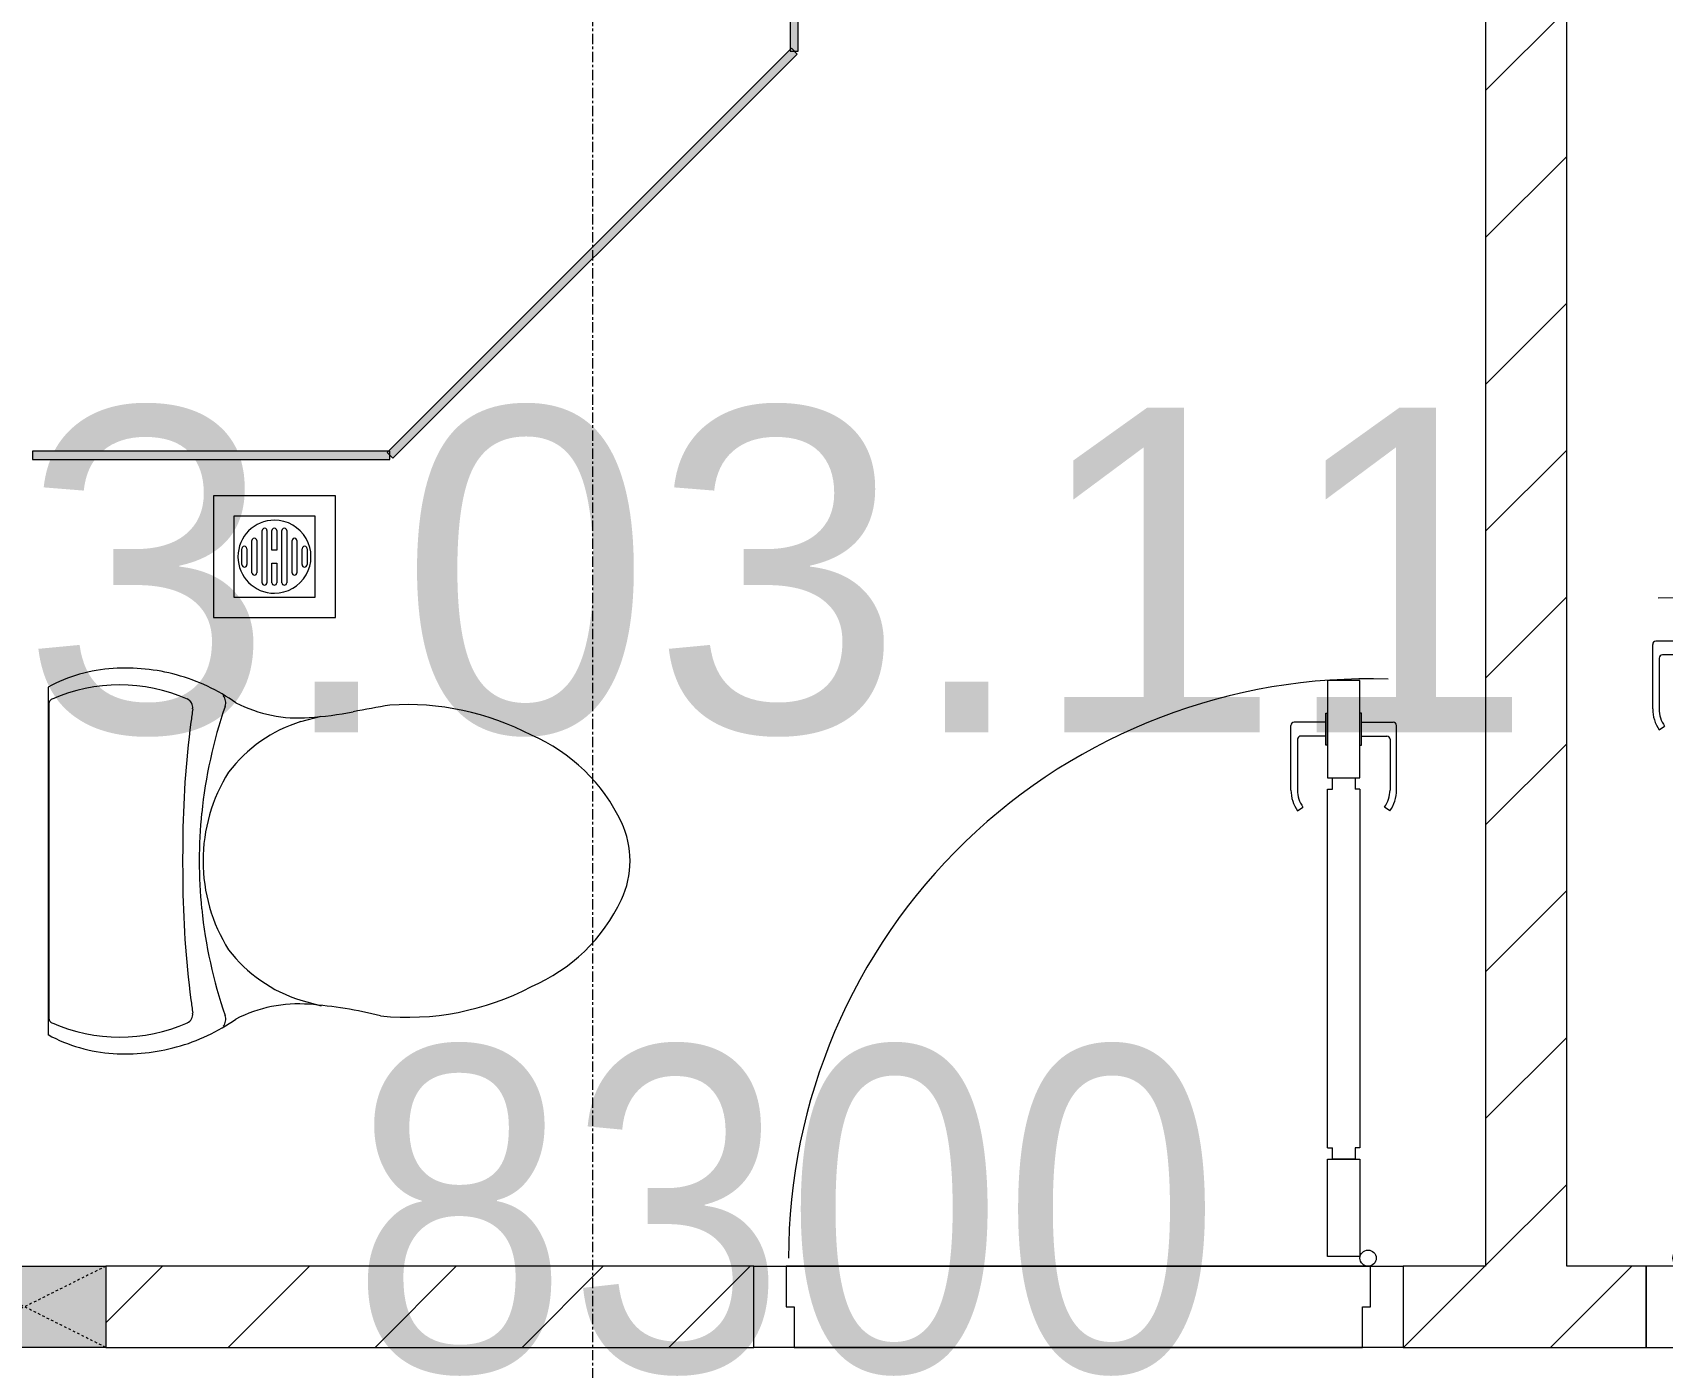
# Model space of a CAD drawing. Header units: millimetres. Extents: x 1591 to 240306, y -15958 to 82755.
# Drawn here: x 122364 to 124372, y 28832 to 30458 of the extents above; entities that cross this region are included whole.
import ezdxf

# ---------------------------------------------------------------- set-up
doc = ezdxf.new("R2010")
doc.units = ezdxf.units.MM
doc.linetypes.add('Dash', pattern=[6, 3, -3])
doc.linetypes.add('Grid Line', pattern=[22.225, 12.7, -3.175, 3.175, -3.175])
for name, color, linetype, lineweight in [('0-1', 7, 'Continuous', 5), ('A-ANNO-DIMS', 211, 'Continuous', 9), ('A-ANNO-DIMS-160', 211, 'Continuous', 9), ('A-AREA-IDEN', 2, 'Continuous', 9), ('A-DETL-GENF-1', 9, 'Continuous', 9), ('A-DOOR-1', 254, 'Continuous', 9), ('A-DOOR-2', 9, 'Continuous', 9), ('A-FLOR-2', 9, 'Continuous', 9), ('A-GLAZ-CURT', 52, 'Continuous', 9), ('A-GLAZ-CURT-1', 254, 'Continuous', 9), ('A-GLAZ-CURT-2', 9, 'Continuous', 9), ('A-WALL-1', 253, 'Continuous', 18), ('A-WALL-2', 9, 'Continuous', 9), ('A-WALL-PATT-1', 10, 'Continuous', 9), ('M-EQPM-1', 254, 'Continuous', 9), ('P-SANR-FIXT-1', 254, 'Continuous', 9), ('S-COLS', 52, 'Continuous', 9), ('S-COLS-3', 254, 'Continuous', 9), ('S-COLS-4', 253, 'Continuous', 18), ('S-COLS-HDLN-1', 9, 'Dash', 9), ('S-GRID-1', 1, 'Grid Line', 9)]:
    doc.layers.add(name, color=color, linetype=linetype, lineweight=lineweight)
doc.styles.add('Arial_6', font='arial_0.ttf', dxfattribs={"height": 400})
doc.styles.add('UTM Avo', font='UTM Avo.ttf', dxfattribs={"width": 0.9, "height": 400})
doc.dimstyles.new('1_Dim_chi_tiet_2_5', dxfattribs={"dimscale": 304.8, "dimtxt": 399.720379, "dimasz": 0.629921, "dimexe": 0.524934, "dimexo": 0.0625, "dimgap": 0.052493, "dimtad": 1, "dimdec": 0, "dimrnd": 5, "dimzin": 0, "dimdsep": 46, "dimtxsty": 'UTM Avo', "dimblk1": 'OBLIQUE', "dimblk2": 'OBLIQUE', "dimsah": 1, "dimcen": 0.09, "dimdle": 0.524934, "dimazin": 0, "dimtfac": 1, "dimtdec": 4, "dimtix": 1, "dimtmove": 0, "dimatfit": 3, "dimfxl": 1.049869, "dimfxlon": 1, "dimtvp": 1, "dimtolj": 1, "dimtzin": 0, "dimarcsym": 2})
pattern_1 = [(45, (0, 0), (-90.50967, 90.50967), [])]

# ---------------------------------------------------------------- blocks, each defined once
blk = doc.blocks.new('DOOR_CW_01 CANH MO-PANEL KINH - DIW_01-900x2200-CỬA GỖ VÂN LAMINATE-553393-TKCS_MB TẦNG 3-4')
at = {"layer": 'A-DETL-GENF-1'}
for p, q in [((-397, 872), (-357, 872)), ((-397, 752), (-397, 872)), ((-357, 872), (-357, 752)), ((-399, 831.8), (-397, 831.8)), ((-399, 792.2), (-399, 831.8)), ((-397, 792.2), (-397, 831.8)), ((-357, 792.2), (-357, 831.8)), ((-355, 831.8), (-357, 831.8)), ((-355, 792.2), (-355, 831.8)), ((-442, 737), (-442, 816.5)), ((-399, 820.5), (-438, 820.5)), ((-399, 803.5), (-430, 803.5)), ((-355, 820.5), (-316, 820.5)), ((-355, 803.5), (-324, 803.5)), ((-312, 737), (-312, 816.5)), ((-434, 799.5), (-434, 737)), ((-397, 792.2), (-399, 792.2)), ((-357, 792.2), (-355, 792.2)), ((-320, 799.5), (-320, 737)), ((-357, 752), (-397, 752)), ((-363, 752), (-391, 752)), ((-391, 752), (-391, 738)), ((-363, 738), (-363, 752)), ((-397, 738), (-391, 738)), ((-397, 738), (-397, 196)), ((-357, 738), (-363, 738)), ((-357, 196), (-357, 738)), ((-433.9, 711.2), (-427.3, 715.8)), ((-320.1, 711.2), (-326.7, 715.8)), ((-397, 196), (-391, 196)), ((-357, 182), (-397, 182)), ((-397, 182), (-397, 62)), ((-391, 196), (-391, 182)), ((-391, 182), (-363, 182)), ((-357, 196), (-363, 196)), ((-363, 182), (-363, 196)), ((-357, 62), (-357, 182)), ((-397, 62), (-357, 62))]:
    blk.add_line(p, q, dxfattribs=at)
blk.add_circle((-407, 60), 10, dxfattribs=at)
for centre, radius, start, end in [((-407, 60), 814, 360, 92), ((-438, 816.5), 4, 90, 180), ((-430, 799.5), 4, 90, 180), ((-324, 799.5), 4, 360, 90), ((-316, 816.5), 4, 0, 90), ((-397, 737), 45, 180, 215), ((-397, 737), 37, 180, 215), ((-357, 737), 37, 325, 0), ((-357, 737), 45, 325, 0)]:
    blk.add_arc(centre, radius, start, end, dxfattribs=at)
at = {"layer": 'A-DOOR-2'}
for p, q in [((-410, 50), (-450, 50)), ((-450, 50), (-450, -50)), ((-410, 0), (-410, 50)), ((-407, 50), (-382, 50)), ((450, 50), (410, 50)), ((410, 50), (410, 0)), ((450, -50), (450, 50)), ((-400, 0), (-410, 0)), ((-400, -50), (-400, 0)), ((410, 0), (400, 0)), ((400, 0), (400, -50)), ((-450, -50), (-400, -50)), ((400, -50), (450, -50))]:
    blk.add_line(p, q, dxfattribs=at)
blk = doc.blocks.new('DOOR_CW_01 CANH MO-PANEL KINH - DIG_02-800x2200-CỬA NHÔM KÍNH-V108-TKCS_MB TẦNG 3-4')
at = {"layer": 'A-DETL-GENF-1'}
for p, q in [((-347, -182), (-347, -62)), ((-347, -62), (-307, -62)), ((-307, -62), (-307, -182)), ((-307, -182), (-347, -182)), ((-347, -196), (-341, -196)), ((-347, -638), (-347, -196)), ((-341, -196), (-341, -182)), ((-341, -182), (-313, -182)), ((-313, -182), (-313, -196)), ((-307, -196), (-313, -196)), ((-307, -196), (-307, -638)), ((-383.9, -611.2), (-377.3, -615.8)), ((-270.1, -611.2), (-276.7, -615.8)), ((-392, -637), (-392, -716.5)), ((-384, -699.5), (-384, -637)), ((-347, -638), (-341, -638)), ((-341, -652), (-341, -638)), ((-307, -638), (-313, -638)), ((-313, -638), (-313, -652)), ((-270, -699.5), (-270, -637)), ((-262, -637), (-262, -716.5)), ((-307, -652), (-347, -652)), ((-347, -652), (-347, -772)), ((-313, -652), (-341, -652)), ((-307, -772), (-307, -652)), ((-349, -692.2), (-349, -731.8)), ((-347, -692.2), (-349, -692.2)), ((-347, -692.2), (-347, -731.8)), ((-307, -692.2), (-307, -731.8)), ((-307, -692.2), (-305, -692.2)), ((-305, -692.2), (-305, -731.8)), ((-349, -720.5), (-388, -720.5)), ((-349, -703.5), (-380, -703.5)), ((-305, -703.5), (-274, -703.5)), ((-305, -720.5), (-266, -720.5)), ((-349, -731.8), (-347, -731.8)), ((-305, -731.8), (-307, -731.8)), ((-347, -772), (-307, -772))]:
    blk.add_line(p, q, dxfattribs=at)
blk.add_circle((-357, -60), 10, dxfattribs=at)
for centre, radius, start, end in [((-357, -60), 714, 268, 0), ((-347, -637), 45, 145, 180), ((-347, -637), 37, 145, 180), ((-307, -637), 37, 0, 35), ((-307, -637), 45, 360, 35), ((-380, -699.5), 4, 180, 270), ((-274, -699.5), 4, 270, 0), ((-388, -716.5), 4, 180, 270), ((-266, -716.5), 4, 270, 0)]:
    blk.add_arc(centre, radius, start, end, dxfattribs=at)
at = {"layer": 'A-DOOR-2'}
for p, q in [((-400, -50), (-400, 50)), ((-400, 50), (-350, 50)), ((-350, 50), (-350, 0)), ((350, 0), (350, 50)), ((350, 50), (400, 50)), ((400, 50), (400, -50)), ((-360, 0), (-360, -50)), ((-350, 0), (-360, 0)), ((360, 0), (350, 0)), ((360, -50), (360, 0)), ((-360, -50), (-400, -50)), ((-357, -50), (-332, -50)), ((400, -50), (360, -50))]:
    blk.add_line(p, q, dxfattribs=at)
blk = doc.blocks.new('TOILET - TOILET-348229-TKCS_MB TẦNG 3-4')
at = {"layer": 'P-SANR-FIXT-1'}
for p, q in [((214.2, -19.1), (-214.2, -19.1)), ((194, -19.9), (-194, -19.9)), ((-171.7, -330.3), (-178.6, -355.5)), ((171.7, -330.3), (178.6, -355.5))]:
    blk.add_line(p, q, dxfattribs=at)
for centre, radius, start, end in [((-46.1, -111.1), 191.6, 151.2809, 176.4513), ((-193.7, -26.4), 6.48, 92.3168, 156.2862), ((193.7, -26.4), 6.48, 23.7138, 87.6832), ((46.1, -111.1), 191.6, 3.5487, 28.7191), ((-9.8, -107.2), 207.3, 156.2862, 203.7138), ((9.8, -107.2), 207.3, 336.2862, 23.7138), ((1.9, -114.1), 239.7, 176.4513, 195.2961), ((-1.9, -114.1), 239.7, 344.7039, 3.5487), ((-4, -115.7), 233.6, 195.2961, 215.2147), ((4, -115.7), 233.6, 324.7853, 344.7039), ((-189.1, -185.5), 11.7, 205.4105, 277.5788), ((178.9, -2951.3), 2778.4, 97.2351, 97.5788), ((-14.3, -1400.4), 1215.6, 90.3974, 97.407), ((0, -3462.8), 3278, 89.6026, 90.3974), ((14.3, -1400.4), 1215.6, 82.593, 89.6026), ((-178.9, -2951.3), 2778.4, 82.4212, 82.7649), ((189.1, -185.5), 11.7, 262.4212, 334.5895), ((0.6, -792.1), 586.9, 95.8322, 108.9927), ((0, -416), 206.1, 90, 122.0732), ((0, -786.7), 581.5, 84.1678, 95.8322), ((0, -416), 206.1, 57.9268, 90), ((-0.6, -792.1), 586.9, 71.0073, 84.1678), ((-195, -224.1), 13.8, 230.6724, 288.9927), ((195, -224.1), 13.8, 251.0073, 309.3276), ((-343.5, -327.4), 167.3, 355.4559, 27.38), ((-0.4, -384), 179.5, 127.4036, 162.5964), ((0.4, -384), 179.5, 17.4036, 52.5964), ((343.5, -327.4), 167.3, 152.62, 184.5441), ((-719.2, -297.5), 544.3, 346.0536, 355.4559), ((719.2, -297.5), 544.3, 184.5441, 190.2879), ((-1948.3, -805.1), 2171.2, 9.681, 10.8949), ((137.1, -461.2), 329.8, 174.3487, 207.6878), ((-137.1, -461.2), 329.8, 332.3122, 3.6835), ((45.1, -528.6), 217.6, 203.2216, 244.7718), ((-45.1, -528.6), 217.6, 295.2282, 336.7784), ((0, -624.4), 111.7, 244.7718, 295.2282)]:
    blk.add_arc(centre, radius, start, end, dxfattribs=at)
blk = doc.blocks.new('THU NUOC - THU NUOC-461820-TKCS_MB TẦNG 3-4')
at = {"layer": 'M-EQPM-1'}
for p, q in [((-66.3, 70.6), (-66.3, -79.4)), ((83.7, 70.6), (-66.3, 70.6)), ((83.7, -79.4), (83.7, 70.6)), ((58.7, 45.6), (-41.3, 45.6)), ((-41.3, 45.6), (-41.3, -54.4)), ((58.7, -54.4), (58.7, 45.6)), ((-11, 23.3), (28.5, 23.3)), ((-1.1, 35.6), (18.5, 35.6)), ((18.5, 29.6), (-1.1, 29.6)), ((-23.3, 10.8), (40.9, 10.8)), ((40.9, 4.8), (-23.3, 4.8)), ((28.5, 17.3), (-11, 17.3)), ((-23.3, -1.2), (0.7, -1.2)), ((0.7, -7.2), (-23.3, -7.2)), ((-23.3, -13.6), (40.9, -13.6)), ((40.9, -19.6), (-23.3, -19.6)), ((0.7, -1.2), (0.7, -7.2)), ((16.7, -1.2), (40.9, -1.2)), ((16.7, -7.2), (16.7, -1.2)), ((40.9, -7.2), (16.7, -7.2)), ((-11, -26.1), (28.5, -26.1)), ((28.5, -32.1), (-11, -32.1)), ((-1.1, -38.5), (18.5, -38.5)), ((-41.3, -54.4), (58.7, -54.4)), ((18.5, -44.5), (-1.1, -44.5)), ((-66.3, -79.4), (83.7, -79.4))]:
    blk.add_line(p, q, dxfattribs=at)
for centre, radius, start, end in [((8.7, -4.4), 45, 0, 180), ((8.7, -4.4), 45, 0, 180), ((-11, 20.3), 3, 90, 270), ((-1.1, 32.6), 3, 90, 270), ((18.5, 32.6), 3, 270, 90), ((28.5, 20.3), 3, 270, 90), ((-23.3, 7.8), 3, 90, 270), ((40.9, 7.8), 3, 270, 90), ((8.7, -4.4), 45, 180, 360), ((8.7, -4.4), 45, 180, 360), ((-23.3, -4.2), 3, 90, 270), ((-23.3, -16.6), 3, 90, 270), ((40.9, -4.2), 3, 270, 90), ((40.9, -16.6), 3, 270, 90), ((-11, -29.1), 3, 90, 270), ((-1.1, -41.5), 3, 90, 270), ((18.5, -41.5), 3, 270, 90), ((28.5, -29.1), 3, 270, 90)]:
    blk.add_arc(centre, radius, start, end, dxfattribs=at)
blk = doc.blocks.new('System Panel - Glazed-901203-TKCS_MB TẦNG 3-4')
at = {"layer": 'A-GLAZ-CURT'}
blk.add_hatch(color=256, dxfattribs=at).paths.add_polyline_path([(-220.1, -5), (220.1, -5), (220.1, 5), (-220.1, 5)])
at = {"layer": 'A-GLAZ-CURT-2'}
for p, q in [((220.1, 5), (-220.1, 5)), ((-220.1, 5), (-220.1, -5)), ((220.1, -5), (220.1, 5)), ((-220.1, -5), (220.1, -5))]:
    blk.add_line(p, q, dxfattribs=at)
blk = doc.blocks.new('System Panel - Glazed-580253-TKCS_MB TẦNG 3-4')
at = {"layer": 'A-GLAZ-CURT'}
blk.add_hatch(color=256, dxfattribs=at).paths.add_polyline_path([(-352.2, -5), (352.2, -5), (352.2, 5), (-352.2, 5)])
at = {"layer": 'A-GLAZ-CURT-2'}
for p, q in [((352.2, 5), (-352.2, 5)), ((-352.2, 5), (-352.2, -5)), ((352.2, -5), (352.2, 5)), ((-352.2, -5), (352.2, -5))]:
    blk.add_line(p, q, dxfattribs=at)
blk = doc.blocks.new('System Panel - Glazed-1013751-TKCS_MB TẦNG 3-4')
at = {"layer": 'A-GLAZ-CURT'}
blk.add_hatch(color=256, dxfattribs=at).paths.add_polyline_path([(223.7, 5), (-223.7, 5), (-223.7, -5), (223.7, -5)])
at = {"layer": 'A-GLAZ-CURT-2'}
for p, q in [((223.7, 5), (-223.7, 5)), ((-223.7, 5), (-223.7, -5)), ((223.7, -5), (223.7, 5)), ((-223.7, -5), (223.7, -5))]:
    blk.add_line(p, q, dxfattribs=at)
blk = doc.blocks.new('G1_SOF - BO TRU - 100x200-746114-TKCS_MB TẦNG 3-4')
at = {"layer": 'S-COLS'}
blk.add_hatch(color=256, dxfattribs=at).paths.add_polyline_path([(50, -100), (50, 100), (-50, 100), (-50, -100)])
at = {"layer": 'S-COLS-4'}
for p, q in [((-50, 100), (50, 100)), ((-50, -100), (-50, 100)), ((50, 100), (50, -100)), ((50, -100), (-50, -100))]:
    blk.add_line(p, q, dxfattribs=at)
at = {"layer": 'S-COLS-HDLN-1'}
for p, q in [((50, -100), (-50, 100)), ((-50, -100), (50, 100))]:
    blk.add_line(p, q, dxfattribs=at)
blk = doc.blocks.new('NCV_TKTC_TANG 3 - 4_rvt-2-TKCS_MB TẦNG 3-4')
at = {"layer": 'A-WALL-PATT-1'}
h = blk.add_hatch(dxfattribs=at)
h.set_pattern_fill('FP_1', color=256, style=0, pattern_type=2)
h.set_pattern_definition(pattern_1)
h.paths.add_polyline_path([(113152.6, 28936.9), (113252.6, 28936.9), (113252.6, 30886.9), (113152.6, 30886.9), (113152.6, 29966.6)])
h = blk.add_hatch(dxfattribs=at)
h.set_pattern_fill('FP_1', color=256, style=0, pattern_type=2)
h.set_pattern_definition(pattern_1)
h.paths.add_polyline_path([(112250.9, 28836.9), (112250.9, 28936.9), (111452.6, 28936.9), (111452.6, 28836.9)])
h.paths.add_polyline_path([(113050.9, 28836.9), (113350.5, 28836.9), (113350.5, 28936.9), (113050.9, 28936.9)])
h.paths.add_polyline_path([(115150.5, 28836.9), (115150.5, 28936.9), (114752.6, 28936.9), (114752.6, 28836.9)])
h.paths.add_polyline_path([(114250.5, 28836.9), (114552.6, 28836.9), (114552.6, 28936.9), (114250.5, 28936.9)])
h.paths.add_polyline_path([(116050.5, 28836.9), (116252.6, 28836.9), (116252.6, 28936.9), (116050.5, 28936.9)])
at = {"layer": 'A-FLOR-2'}
for p, q in [((113010.9, 28936.9), (112290.9, 28936.9)), ((113000.9, 28836.9), (112300.9, 28836.9)), ((112300.9, 28836.9), (113000.9, 28836.9))]:
    blk.add_line(p, q, dxfattribs=at)
at = {"layer": 'A-WALL-1'}
for p, q in [((113152.6, 30886.9), (113152.6, 28936.9)), ((113252.6, 28936.9), (113252.6, 30886.9)), ((112250.9, 28936.9), (111452.6, 28936.9)), ((112250.9, 28836.9), (112250.9, 28936.9)), ((113152.6, 28936.9), (113050.9, 28936.9)), ((113050.9, 28936.9), (113050.9, 28836.9)), ((113350.5, 28936.9), (113252.6, 28936.9)), ((113350.5, 28836.9), (113350.5, 28936.9)), ((111452.6, 28836.9), (112250.9, 28836.9)), ((113050.9, 28836.9), (113350.5, 28836.9))]:
    blk.add_line(p, q, dxfattribs=at)
at = {"layer": 'A-WALL-2'}
for p, q in [((112290.9, 28936.9), (113010.9, 28936.9)), ((113000.9, 28836.9), (112300.9, 28836.9))]:
    blk.add_line(p, q, dxfattribs=at)
at = {"layer": 'A-DOOR-1'}
blk.add_blockref('DOOR_CW_01 CANH MO-PANEL KINH - DIW_01-900x2200-CỬA GỖ VÂN LAMINATE-553393-TKCS_MB TẦNG 3-4', (113800.5, 28886.9), dxfattribs=at)
at = {"layer": 'A-DOOR-1', "rotation": 180}
blk.add_blockref('DOOR_CW_01 CANH MO-PANEL KINH - DIG_02-800x2200-CỬA NHÔM KÍNH-V108-TKCS_MB TẦNG 3-4', (112650.9, 28886.9), dxfattribs=at)
at = {"layer": 'A-GLAZ-CURT-1'}
for name, p, rotation in [('System Panel - Glazed-1013751-TKCS_MB TẦNG 3-4', (112300.9, 30658.3), 89.99999999999336), ('System Panel - Glazed-580253-TKCS_MB TẦNG 3-4', (112051.9, 30185.6), 44.99999999999384)]:
    blk.add_blockref(name, p, dxfattribs=dict(at, rotation=rotation))
blk.add_blockref('System Panel - Glazed-901203-TKCS_MB TẦNG 3-4', (111582.7, 29936.5), dxfattribs=at)
at = {"layer": 'M-EQPM-1', "rotation": 89.99999999999422}
blk.add_blockref('THU NUOC - THU NUOC-461820-TKCS_MB TẦNG 3-4', (111656.1, 29802.8), dxfattribs=at)
at = {"layer": 'P-SANR-FIXT-1', "rotation": 89.99999999999322}
blk.add_blockref('TOILET - TOILET-348229-TKCS_MB TẦNG 3-4', (111362.6, 29436.5), dxfattribs=at)
at = {"layer": 'S-COLS-3', "rotation": 89.99999999999412}
blk.add_blockref('G1_SOF - BO TRU - 100x200-746114-TKCS_MB TẦNG 3-4', (111352.6, 28886.9), dxfattribs=at)
blk = doc.blocks.new('DIMBLOCK58-TKCS_MB TẦNG 3-4')
at = {"layer": 'A-ANNO-DIMS-160'}
for p, q in [((119153.9, 29007.8), (119153.9, 28527.8)), ((119153.9, 28687.8), (119153.9, 29007.8)), ((127453.9, 29007.8), (127453.9, 28527.8)), ((127453.9, 28687.8), (127453.9, 29007.8)), ((119153.9, 28687.8), (127613.9, 28687.8))]:
    blk.add_line(p, q, dxfattribs=at)
at = {"layer": 'A-ANNO-DIMS-160', "lineweight": 25}
for p, q in [((119153.9, 28687.8), (119249.9, 28783.8)), ((127453.9, 28687.8), (127549.9, 28783.8)), ((119153.9, 28687.8), (119057.9, 28591.8)), ((127453.9, 28687.8), (127357.9, 28591.8))]:
    blk.add_line(p, q, dxfattribs=at)
at = {"layer": 'A-ANNO-DIMS-160', "color": 0, "insert": (122756.1, 29207.5), "char_height": 400, "width": 1314.636, "attachment_point": 1, "line_spacing_factor": 1.110334, "style": 'UTM Avo'}
blk.add_mtext('8300', dxfattribs=at)
blk = doc.blocks.new('_Oblique')
at = {"color": 0, "linetype": 'ByBlock', "lineweight": -2}
blk.add_line((-0.5, -0.5), (0.5, 0.5), dxfattribs=at)

msp = doc.modelspace()

# ---------------------------------------------------------------- linework, layer by layer
at = {"layer": 'S-GRID-1'}
msp.add_line((123054, 19175.3), (123054, 76690.4), dxfattribs=at)

# ---------------------------------------------------------------- block references
at = {"layer": '0-1'}
msp.add_blockref('NCV_TKTC_TANG 3 - 4_rvt-2-TKCS_MB TẦNG 3-4', (11001.4, 0), dxfattribs=at)

# ---------------------------------------------------------------- texts
at = {"layer": 'A-AREA-IDEN', "insert": (123095.5, 29589.5), "char_height": 400, "width": 2233.6, "attachment_point": 8, "line_spacing_factor": 0.936439, "style": 'Arial_6'}
msp.add_mtext('\\pt8,16,24,32,40,48,56,64,72,80,88,96,104,112,120,128,136,144,152,160,168,176,184,192,200,208,216,224,232,240,248,256;A3.03.11', dxfattribs=at)

# ---------------------------------------------------------------- dimensions: what is measured, and where the dimension line sits
at = {"layer": 'A-ANNO-DIMS'}
dim = msp.add_linear_dim(base=(127453.9, 28687.8), p1=(119153.9, 29007.8), p2=(127453.9, 29007.8), dimstyle='1_Dim_chi_tiet_2_5', override={"dimpost": '<>', "dimfxl": 8300}, dxfattribs=at)
dim.commit()
dim.dimension.update_dxf_attribs({"geometry": 'DIMBLOCK58-TKCS_MB TẦNG 3-4', "text_midpoint": (123303.9, 28910.8)})

doc.saveas('drawing.dxf')
